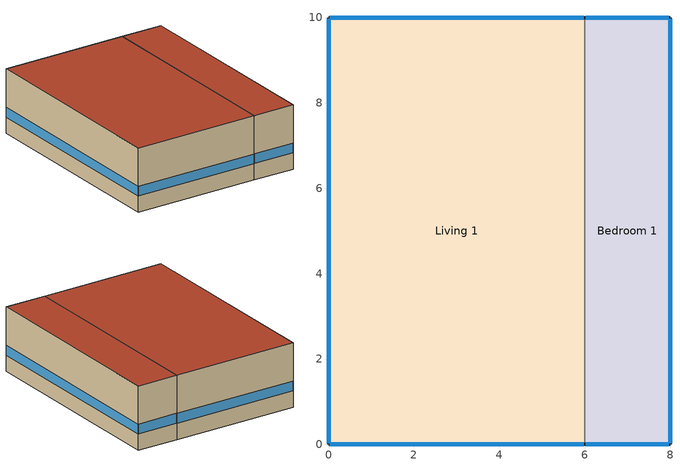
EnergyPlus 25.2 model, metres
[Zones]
Bedroom 1
 floor ground (Concrete slab): 6,0 6,10 8,10 8,0 z0
 wall outside (Rendered masonry): 6,0 8,0 8,10 6,10 z0:3
 wall to Living 1 (Rendered masonry Reversed): 6,10 6,0 z0:3
 window (Construction 1): 8,0.03 8,9.97 z0.76:1.21; 6.03,0 7.97,0 / 7.97,10 6.03,10 z0.76:1.22
 roof outside (Insulated roof): 8,0 8,10 6,10 6,0 z3
Living 1
 floor ground (Concrete slab): 0,0 0,10 6,10 6,0 z0
 wall outside (Rendered masonry): 6,10 0,10 0,0 6,0 z0:3
 window (Construction 1): 0,9.97 0,0.03 z0.76:1.21; 5.97,10 0.03,10 / 0.03,0 5.97,0 z0.76:1.22
 roof outside (Insulated roof): 6,0 6,10 0,10 0,0 z3
[Building]
Building 1
[Site:Location]
Site 1: Latitude {deg}=-21.98; Longitude {deg}=-47.8836; Time Zone {hr}=-3; Elevation {m}=864.5
[Site:GroundTemperature:BuildingSurface]
23, 24, 24, 22, 20, 18, 17, 18, 19, 20, 21, 22
[SizingPeriod:DesignDay] Day of Month=21; Dry-Bulb Temperature Range Modifier Type=DefaultMultipliers; Humidity Condition Type=Wetbulb; Barometric Pressure {Pa}=91362; Rain Indicator=No; Snow Indicator=No; Daylight Saving Time Indicator=No; Begin Environment Reset Mode=FullResetAtBeginEnvironment
Name | Month | Day Type | Maximum Dry-Bulb Temperature {C} | Daily Dry-Bulb Temperature Range {deltaC} | Wetbulb or DewPoint at Maximum Dry-Bulb {C} | Wind Speed {m/s} | Wind Direction {deg} | Solar Model Indicator | ASHRAE Clear Sky Optical Depth for Beam Irradiance (taub) | ASHRAE Clear Sky Optical Depth for Diffuse Irradiance (taud) | Sky Clearness
Sao.Carlos Ann Clg .4% Condns DB=>MWB | 2 | SummerDesignDay | 32.7 | 10.8 | 18.5 | 2.1 | 290 | ASHRAETau2017 | 0.378 | 2.437
Sao.Carlos Ann Htg 99.6% Condns DB | 6 | WinterDesignDay | 8.2 | 0 | 8.2 | 1.2 | 120 | ASHRAEClearSky |  |  | 0
[Material] Roughness=Smooth; Thermal Absorptance=0.9; Solar Absorptance=0.7; Visible Absorptance=0.7
Name | Thickness {m} | Conductivity {W/m-K} | Density {kg/m3} | Specific Heat {J/kg-K}
Concrete slab_0 | 0.15 | 1.7 | 2300 | 880
Insulated roof_0 | 0.02 | 0.8 | 1800 | 840
Insulated roof_1 | 0.04 | 0.04 | 30 | 1400
Insulated roof_2 | 0.02 | 0.16 | 800 | 1090
Rendered masonry_0; Rendered masonry_2 | 0.02 | 1 | 1800 | 840
Rendered masonry_1 | 0.14 | 0.6 | 1200 | 840
[WindowMaterial:SimpleGlazingSystem]
Window Material Simple Glazing System 1: U-Factor {W/m2-K}=3; Solar Heat Gain Coefficient=0.4; Visible Transmittance=0.6
[Construction]
Concrete slab: Concrete slab_0
Construction 1: Window Material Simple Glazing System 1
Insulated roof: Insulated roof_0, Insulated roof_1, Insulated roof_2
Rendered masonry: Rendered masonry_0, Rendered masonry_1, Rendered masonry_2
Rendered masonry Reversed: Rendered masonry_2, Rendered masonry_1, Rendered masonry_0
[Zone] Multiplier=1; Part of Total Floor Area=Yes
Bedroom 1; Living 1
[Space]
Name | Zone
Bedroom | Bedroom 1
Living | Living 1
[People] Number of People Schedule=people_fraction; Number of People Calculation Method=People; Fraction Radiant=0.3; Activity Level Schedule=Schedule Constant 1; Clothing Insulation Calculation Method=ClothingInsulationSchedule
Name | Zone or ZoneList or Space or SpaceList | Number of People
People 2 | Bedroom | 1
People 1 | Living | 2
[ElectricEquipment] Design Level Calculation Method=EquipmentLevel
Name | Zone or ZoneList or Space or SpaceList | Schedule | Design Level {W} | Fraction Radiant | Fraction Lost
fan_Bedroom | Bedroom | fan | 18.75 | 0.1 | 0
lights_Bedroom | Bedroom | lights | 55 | 0.1 | 0
standby_Bedroom | Bedroom | standby | 8.75 | 0.1 | 0
appliances_Living | Living | appliances | 350 | 0.08 | 0.2
fan_Living | Living | fan | 56.25 | 0.1 | 0
fridge_Living | Living | fridge | 140 | 0.1 | 0
kitchen_Living | Living | kitchen | 1200 | 0.07 | 0.3
lights_Living | Living | lights | 165 | 0.1 | 0
shower_Living | Living | shower | 5500 | 0.002 | 0.98
standby_Living | Living | standby | 26.25 | 0.1 | 0
tv_Living | Living | tv | 180 | 0.1 | 0
washer_Living | Living | washer | 450 | 0.05 | 0.5
[ZoneInfiltration:DesignFlowRate] Schedule=Always On Discrete; Design Flow Rate Calculation Method=AirChanges/Hour; Air Changes per Hour {1/hr}=0.5; Density Basis=Outdoor
Name | Zone or ZoneList or Space or SpaceList
Space Infiltration Design Flow Rate 2 | Bedroom
Space Infiltration Design Flow Rate 1 | Living
[ZoneControl:Thermostat]
Bedroom 1 Thermostat: Zone or ZoneList=Bedroom 1; Control Type Schedule=Bedroom 1 Thermostat Schedule; Control 1=Thermostat Setpoint Dual Setpoint 1; Temperature Difference Between Cutout And Setpoint {deltaC}=0
[ThermostatSetpoint:DualSetpoint]
Thermostat Setpoint Dual Setpoint 1: Heating Setpoint Temperature Schedule=Schedule Constant 3; Cooling Setpoint Temperature Schedule=Schedule Constant 2
[ZoneHVAC:PackagedTerminalAirConditioner]
Zone HVAC Packaged Terminal Air Conditioner 1: Availability Schedule=hvac_available; Cooling Supply Air Flow Rate {m3/s}=0.14; Heating Supply Air Flow Rate {m3/s}=0.14; No Load Supply Air Flow Rate {m3/s}=0; No Load Supply Air Flow Rate Control Set To Low Speed=Yes; Cooling Outdoor Air Flow Rate {m3/s}=0; Heating Outdoor Air Flow Rate {m3/s}=0; No Load Outdoor Air Flow Rate {m3/s}=0; Supply Air Fan=Fan On Off 1; Heating Coil=Coil Heating Electric 1; Cooling Coil=Coil Cooling DX Single Speed 1; Fan Placement=DrawThrough; Supply Air Fan Operating Mode Schedule=Always Off Discrete
[Fan:OnOff]
Fan On Off 1: Availability Schedule=Always On Discrete; Fan Total Efficiency=0.6; Pressure Rise {Pa}=60; Maximum Flow Rate {m3/s}=0.14; Motor Efficiency=0.8; Motor In Airstream Fraction=1; Fan Power Ratio Function of Speed Ratio Curve=Fan On Off Power Curve; Fan Efficiency Ratio Function of Speed Ratio Curve=Fan On Off Efficiency Curve
[Coil:Heating:Electric]
Coil Heating Electric 1: Availability Schedule=Always On Discrete; Efficiency=1; Nominal Capacity {W}=0
[Coil:Cooling:DX:SingleSpeed]
Coil Cooling DX Single Speed 1: Availability Schedule=Always On Discrete; Gross Rated Total Cooling Capacity {W}=2500; Gross Rated Sensible Heat Ratio=Autosize; Gross Rated Cooling COP {W/W}=3.2; Rated Air Flow Rate {m3/s}=0.14; Rated Evaporator Fan Power Per Volume Flow Rate 2017 {W/(m3/s)}=773.3; Rated Evaporator Fan Power Per Volume Flow Rate 2023 {W/(m3/s)}=934.4; Total Cooling Capacity Function of Temperature Curve=Curve Biquadratic 1; Total Cooling Capacity Function of Flow Fraction Curve=Curve Quadratic 1; Energy Input Ratio Function of Temperature Curve=Curve Biquadratic 2; Energy Input Ratio Function of Flow Fraction Curve=Curve Quadratic 2; Part Load Fraction Correlation Curve=Curve Quadratic 3; Minimum Outdoor Dry-Bulb Temperature for Compressor Operation {C}=-25; Nominal Time for Condensate Removal to Begin {s}=0; Ratio of Initial Moisture Evaporation Rate and Steady State Latent Capacity=0; Maximum Cycling Rate {cycles/hr}=0; Latent Capacity Time Constant {s}=0; Condenser Type=AirCooled; Evaporative Condenser Effectiveness=0.9; Evaporative Condenser Air Flow Rate {m3/s}=Autosize; Evaporative Condenser Pump Rated Power Consumption {W}=Autosize; Crankcase Heater Capacity {W}=0; Maximum Outdoor Dry-Bulb Temperature for Crankcase Heater Operation {C}=10; Basin Heater Capacity {W/K}=0; Basin Heater Setpoint Temperature {C}=2
[Zone equipment]
Bedroom 1: Zone HVAC Packaged Terminal Air Conditioner 1
[Sizing:Zone]
Bedroom 1: Zone Cooling Design Supply Air Temperature Input Method=SupplyAirTemperature; Zone Cooling Design Supply Air Temperature {C}=14; Zone Cooling Design Supply Air Temperature Difference {deltaC}=11.11; Zone Heating Design Supply Air Temperature Input Method=SupplyAirTemperature; Zone Heating Design Supply Air Temperature {C}=40; Zone Heating Design Supply Air Temperature Difference {deltaC}=11.11; Zone Cooling Design Supply Air Humidity Ratio {kgWater/kgDryAir}=0.0085; Zone Heating Design Supply Air Humidity Ratio {kgWater/kgDryAir}=0.008; Design Specification Outdoor Air Object=Bedroom 1 Zero air DSOA; Cooling Design Air Flow Method=DesignDay; Cooling Design Air Flow Rate {m3/s}=0; Cooling Minimum Air Flow per Zone Floor Area {m3/s-m2}=0.000762; Cooling Minimum Air Flow {m3/s}=0; Cooling Minimum Air Flow Fraction=0; Heating Design Air Flow Method=DesignDay; Heating Design Air Flow Rate {m3/s}=0; Heating Maximum Air Flow per Zone Floor Area {m3/s-m2}=0.002032; Heating Maximum Air Flow {m3/s}=0.141576; Heating Maximum Air Flow Fraction=0.3; Account for Dedicated Outdoor Air System=No; Zone Load Sizing Method=Sensible Load Only No Latent Load; Zone Latent Cooling Design Supply Air Humidity Ratio Input Method=HumidityRatioDifference; Zone Cooling Design Supply Air Humidity Ratio Difference {kgWater/kgDryAir}=0.005; Zone Latent Heating Design Supply Air Humidity Ratio Input Method=HumidityRatioDifference; Zone Humidification Design Supply Air Humidity Ratio Difference {kgWater/kgDryAir}=0.005; Type of Space Sum to Use=Coincident; Heating Coil Sizing Method=None; Maximum Heating Capacity To Cooling Load Sizing Ratio {W/W}=1
[DesignSpecification:OutdoorAir]
Bedroom 1 Zero air DSOA: Outdoor Air Method=Sum; Outdoor Air Flow per Person {m3/s-person}=0; Outdoor Air Flow per Zone Floor Area {m3/s-m2}=0; Outdoor Air Flow per Zone {m3/s}=0; Outdoor Air Flow Air Changes per Hour {1/hr}=0
[Schedule:File] File=C:/goodwill_ai/GIE_DATASETS/simulacao/perfis/residencial_v1/schedules.csv; Rows to Skip at Top=1; Number of Hours of Data=8760; Column Separator=Comma; Interpolate to Timestep=No; Minutes per Item=15; Adjust Schedule for Daylight Savings=Yes
Name | Column Number
people_fraction | 11
fan | 5
lights | 3
standby | 2
hvac_available | 10
appliances | 9
fridge | 1
kitchen | 7
shower | 8
tv | 4
washer | 6
[Schedule:Constant]
Name | Hourly Value
Schedule Constant 1 | 110
Schedule Constant 3 | 5
Schedule Constant 2 | 24
Always On Discrete | 1
Always Off Discrete | 0
[Schedule:Compact]
Bedroom 1 Thermostat Schedule: Through: 12/31, For: AllDays, Until: 24:00, 4
[Curve:Exponent]
Fan On Off Power Curve: Coefficient1 Constant=1; Coefficient2 Constant=0; Coefficient3 Constant=0; Minimum Value of x {BasedOnField A2}=0; Maximum Value of x {BasedOnField A2}=1
[Curve:Cubic]
Fan On Off Efficiency Curve: Coefficient1 Constant=1; Coefficient2 x=0; Coefficient3 x**2=0; Coefficient4 x**3=0; Minimum Value of x {BasedOnField A2}=0; Maximum Value of x {BasedOnField A2}=1
[Curve:Biquadratic] Minimum Value of x {BasedOnField A2}=17; Maximum Value of x {BasedOnField A2}=22; Minimum Value of y {BasedOnField A3}=13; Maximum Value of y {BasedOnField A3}=46
Name | Coefficient1 Constant | Coefficient2 x | Coefficient3 x**2 | Coefficient4 y | Coefficient5 y**2 | Coefficient6 x*y
Curve Biquadratic 1 | 0.942588 | 0.00954335 | 0.00068377 | -0.0110427 | 5.249e-06 | -9.72e-06
Curve Biquadratic 2 | 0.342414 | 0.034885 | -0.0006237 | 0.00497722 | 0.000437951 | -0.000728028
[Curve:Quadratic]
Name | Coefficient1 Constant | Coefficient2 x | Coefficient3 x**2 | Minimum Value of x {BasedOnField A2} | Maximum Value of x {BasedOnField A2}
Curve Quadratic 1 | 0.8 | 0.2 | 0 | 0.5 | 1.5
Curve Quadratic 2 | 1.1552 | -0.1808 | 0.0256 | 0.5 | 1.5
Curve Quadratic 3 | 0.85 | 0.15 | 0 | 0 | 1
